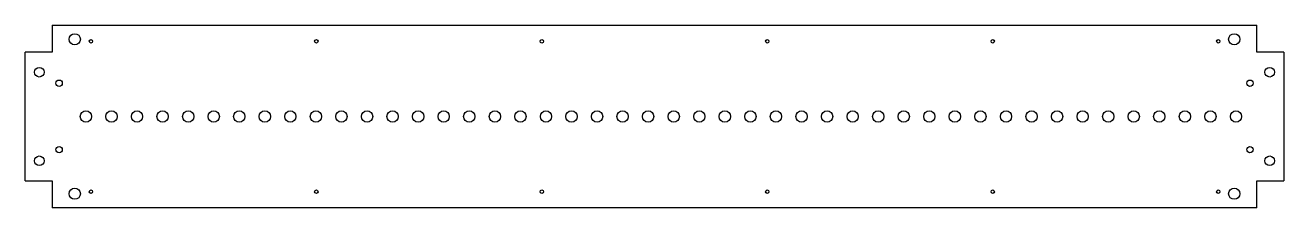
# Model space of a CAD drawing. Extents: x -782 to 782, y -113 to 113.
import ezdxf

# ---------------------------------------------------------------- set-up
doc = ezdxf.new("R2010")
doc.units = 0
doc.layers.get('0').update_dxf_attribs({"linetype": 'CONTINUOUS'})

msp = doc.modelspace()

# ---------------------------------------------------------------- linework, layer by layer
at = {"color": 7, "linetype": 'CONTINUOUS'}
for p, q in [((-748.3, 113.3), (-748.3, 79.8)), ((-748.3, 113.3), (748.3, 113.3)), ((748.3, 79.8), (748.3, 113.3)), ((-781.8, -79.8), (-781.8, 79.8)), ((-748.3, 79.8), (-781.8, 79.8)), ((781.8, 79.8), (748.3, 79.8)), ((781.8, 79.8), (781.8, -79.8)), ((-781.8, -79.8), (-748.3, -79.8)), ((-748.3, -79.8), (-748.3, -113.3)), ((748.3, -79.8), (781.8, -79.8)), ((748.3, -113.3), (748.3, -79.8)), ((748.3, -113.3), (-748.3, -113.3))]:
    msp.add_line(p, q, dxfattribs=at)
for centre, radius in [((-720.2, 95.8), 7), ((-700.2, 93.3), 2.1), ((-420.1, 93.3), 2.1), ((-140, 93.3), 2.1), ((140.1, 93.3), 2.1), ((420.2, 93.3), 2.1), ((700.3, 93.3), 2.1), ((720.2, 95.8), 7), ((-764.3, 55), 6), ((764.3, 55), 6), ((-739.7, 41.3), 4), ((739.8, 41.3), 4), ((-706.4, 0), 7), ((-674.6, 0), 7), ((-642.9, 0), 7), ((-611.1, 0), 7), ((-579.3, 0), 7), ((-547.6, 0), 7), ((-515.9, 0), 7), ((-484.1, 0), 7), ((-452.4, 0), 7), ((-420.6, 0), 7), ((-388.9, 0), 7), ((-357.1, 0), 7), ((-325.4, 0), 7), ((-293.6, 0), 7), ((-261.9, 0), 7), ((-230.1, 0), 7), ((-198.3, 0), 7), ((-166.6, 0), 7), ((-134.8, 0), 7), ((-103.1, 0), 7), ((-71.3, 0), 7), ((-39.6, 0), 7), ((-7.9, 0), 7), ((23.9, 0), 7), ((55.7, 0), 7), ((87.4, 0), 7), ((119.2, 0), 7), ((150.9, 0), 7), ((182.7, 0), 7), ((214.4, 0), 7), ((246.2, 0), 7), ((277.9, 0), 7), ((309.7, 0), 7), ((341.4, 0), 7), ((373.1, 0), 7), ((404.9, 0), 7), ((436.7, 0), 7), ((468.4, 0), 7), ((500.2, 0), 7), ((531.9, 0), 7), ((563.7, 0), 7), ((595.4, 0), 7), ((627.1, 0), 7), ((658.9, 0), 7), ((690.7, 0), 7), ((722.4, 0), 7), ((-739.7, -41.2), 4), ((739.8, -41.2), 4), ((-764.3, -55), 6), ((764.3, -55), 6), ((-720.2, -95.8), 7), ((-700.2, -93.3), 2.1), ((-420.1, -93.3), 2.1), ((-140, -93.3), 2.1), ((140.1, -93.3), 2.1), ((420.2, -93.3), 2.1), ((700.3, -93.3), 2.1), ((720.2, -95.8), 7)]:
    msp.add_circle(centre, radius, dxfattribs=at)

doc.saveas('drawing.dxf')
